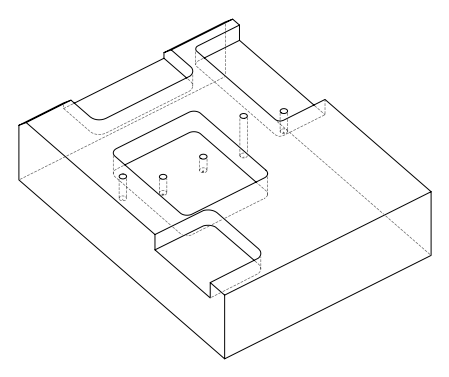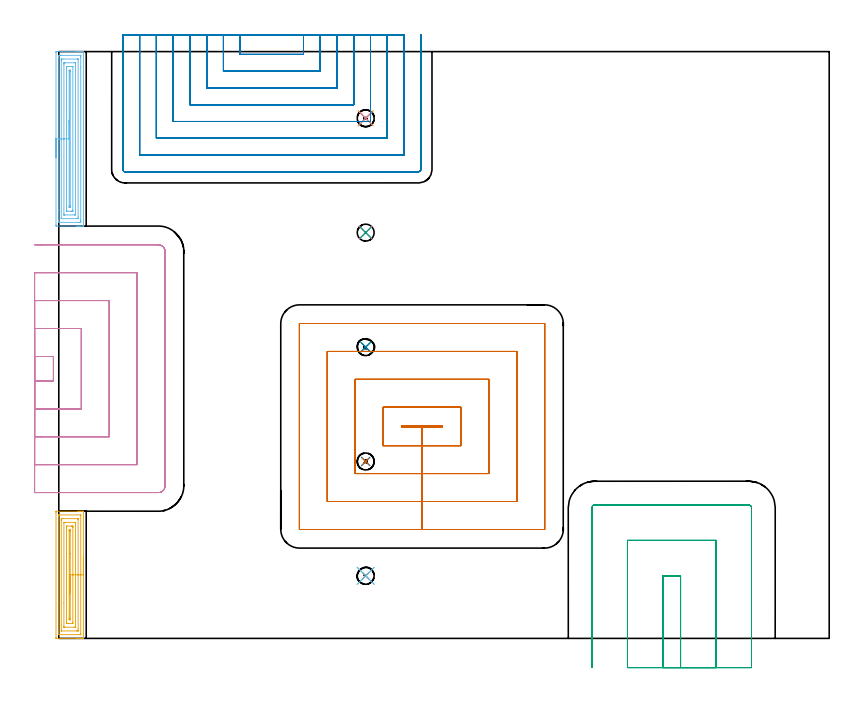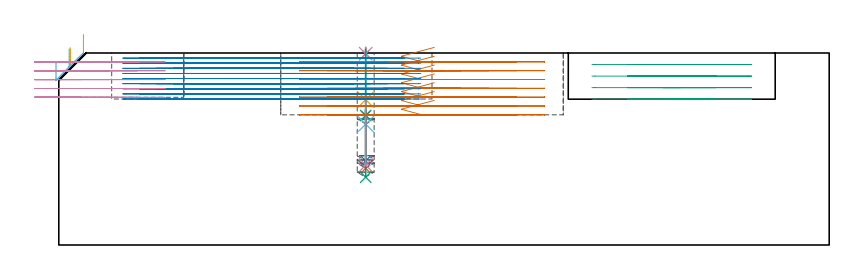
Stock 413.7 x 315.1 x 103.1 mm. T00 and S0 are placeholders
(PLAN: 16 operations, 6 tool changes, 99.9 min)
(1 SPOT_DRILL | STEP1POCKET | NXT0321_9005460120000 | 0.03 min | 1 mm3)
(2 SPOT_DRILL_1 | STEP1POCKET_1 | NXT0321_9005460120000 | 0.04 min | 3630 mm3)
(3 SPOT_DRILL_2 | STEP1POCKET_2 | NXT0321_9005460120000 | 0.04 min | 3630 mm3)
(4 SPOT_DRILL_3 | STEP1POCKET_3 | NXT0321_9005460120000 | 0.03 min | 2 mm3)
(5 SPOT_DRILL_4 | STEP1POCKET_4 | NXT0321_9005460120000 | 0.03 min | 2671 mm3)
(6 DRILL_BLIND_HOLE_INTO_CENTER | STEP1POCKET | UGT0301_206 | 0.16 min | 2352 mm3)
(7 DRILL_BLIND_HOLE_INTO_CENTER_1 | STEP1POCKET_1 | UGT0301_206 | 0.13 min | 1780 mm3)
(8 DRILL_BLIND_HOLE_INTO_CENTER_2 | STEP1POCKET_2 | UGT0301_206 | 0.12 min | 1522 mm3)
(9 DRILL_BLIND_HOLE_INTO_CENTER_3 | STEP1POCKET_3 | UGT0301_206 | 0.28 min | 4193 mm3)
(10 DRILL_BLIND_HOLE_INTO_CENTER_4 | STEP1POCKET_4 | UGT0301_206 | 0.16 min | 2219 mm3)
(11 AREA_MILL | FG_CHAMFER_SURFACE | UGT0205_001 | 3.48 min | 8150 mm3)
(12 AREA_MILL_1 | FG_CHAMFER_SURFACE_1 | UGT0205_001 | 4.7 min | 10898 mm3)
(13 MILL_RECTANGULAR_POCKET | POCKET_RECTANGULAR_STRAIGHT | UGT0201_094 | Follow Part, ap 5, ae 75% | 19.34 min | 647584 mm3)
(14 MILL_SLOT | SLOT_PARTIAL_RECTANGULAR | NXT0201_011 | Follow Part, ap 3, ae 75% | 51.44 min | 296321 mm3)
(15 MILL_SLOT_1 | SLOT_PARTIAL_RECTANGULAR_1 | UGT0201_109 | Follow Part, ap 6.35, ae 75% | 6.1 min | 230341 mm3)
(16 MILL_SLOT_2 | SLOT_PARTIAL_RECTANGULAR_2 | UGT0201_094 | Follow Part, ap 5, ae 75% | 13.82 min | 241031 mm3)
(TOOL NXT0321_9005460120000 | NC Spot Drill, 142deg, 12mm, Carbide, Uncoated | D12 PA142 FL30 Z2)
(TOOL UGT0301_206 | Twist Drill 9.1 mm | D9.1 PA118 FL78 Z2)
(TOOL UGT0205_001 | Chamfer Mill 20 x 3 x 45 deg. | D20 FL50 Z2)
(TOOL UGT0201_094 | End mill 20 mm | D20 FL38 Z4)
(TOOL NXT0201_011 | ENDMILL 12mm [2P460-1200-NA 1630] | D12 FL38 Z6)
(TOOL UGT0201_109 | End Mill 25.4 mm | D25.4 FL25 Z2)
(OP 1 SPOT_DRILL)
G17 G21 G94 G90
T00 M6
G54
G17 G0 G90 X164.8 Y33.6 S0 M3
G43 Z113.1 H0
G94 G81 G98 Z102.708 F250. R106.1
G80
M5
M2
(OP 2 SPOT_DRILL_1)
G17 G21 G94 G90
T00 M6
G54
G17 G0 G90 X164.8 Y95. S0 M3
G43 Z113.1 H0
G94 G81 G98 Z69.508 F250. R72.9
G80
M5
M2
(OP 3 SPOT_DRILL_2)
G17 G21 G94 G90
T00 M6
G54
G17 G0 G90 X164.8 Y156.4 S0 M3
G43 Z113.1 H0
G94 G81 G98 Z69.508 F250. R72.9
G80
M5
M2
(OP 4 SPOT_DRILL_3)
G17 G21 G94 G90
T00 M6
G54
G17 G0 G90 X164.8 Y217.9 S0 M3
G43 Z113.1 H0
G94 G81 G98 Z102.708 F250. R106.1
G80
M5
M2
(OP 5 SPOT_DRILL_4)
G17 G21 G94 G90
T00 M6
G54
G17 G0 G90 X164.8 Y279.3 S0 M3
G43 Z113.1 H0
G94 G81 G98 Z78.008 F250. R81.4
G80
M5
M2
(OP 6 DRILL_BLIND_HOLE_INTO_CENTER)
G17 G21 G94 G90
T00 M6
G54
G17 G0 G90 X164.8 Y33.6 S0 M3
G43 Z113.1 H0
G94 G81 G98 Z64.9 F250. R105.1
G80
M5
M2
(OP 7 DRILL_BLIND_HOLE_INTO_CENTER_1)
G17 G21 G94 G90
T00 M6
G54
G17 G0 G90 X164.8 Y95. S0 M3
G43 Z113.1 H0
G94 G81 G98 Z41.2 F250. R71.9
G80
M5
M2
(OP 8 DRILL_BLIND_HOLE_INTO_CENTER_2)
G17 G21 G94 G90
T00 M6
G54
G17 G0 G90 X164.8 Y156.4 S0 M3
G43 Z113.1 H0
G94 G81 G98 Z45.2 F250. R71.9
G80
M5
M2
(OP 9 DRILL_BLIND_HOLE_INTO_CENTER_3)
G17 G21 G94 G90
T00 M6
G54
G17 G0 G90 X164.8 Y217.9 S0 M3
G43 Z113.1 H0
G94 G81 G98 Z36.4 F250. R105.1
G80
M5
M2
(OP 10 DRILL_BLIND_HOLE_INTO_CENTER_4)
G17 G21 G94 G90
T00 M6
G54
G17 G0 G90 X164.8 Y279.3 S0 M3
G43 Z113.1 H0
G94 G81 G98 Z42.9 F250. R80.4
G80
M5
M2
(OP 11 AREA_MILL)
G17 G21 G94 G90
T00 M6
G54
G17 G0 G90 X13.2 Y44.15 S1061 M3
G43 Z113.1 H0
G94 G1 Y44.112 Z112.228 F250.
Y43.998 Z111.363
Y43.809 Z110.512
Y43.547 Z109.68
Y43.213 Z108.874
Y42.81 Z108.1
Y42.341 Z107.364
Y41.81 Z106.672
Y41.221 Z106.029
Y40.578 Z105.439
Y39.886 Z104.908
Y39.15 Z104.44
Y38.376 Z104.037
Y37.57 Z103.703
Y36.738 Z103.441
Y35.886 Z103.252
Y35.022 Z103.138
Y34.15 Z103.1
Y0.18
X13.197 Y0.01 Z103.089
X13.06 Y0.003 Z102.952
X12.915 Y0. Z102.815
X12.674 Z102.574
X11.971 Z101.866
X10.746 Z100.642
X10.222 Z100.117
X9.61 Z99.505
X-1.146 Z88.752
X-1.411 Y0.003 Z88.487
X-1.492 Y0.01 Z88.406
X-1.499 Y0.093 Z88.399
X-1.5 Y0.627 Z88.4
Y67.673
X-1.495 Y68.211 Z88.403
X-1.492 Y68.29 Z88.406
X-1.408 Y68.3 Z88.49
X10.222 Z100.117
X10.746 Z100.642
X11.097 Z100.993
X11.62 Z101.516
X11.971 Z101.866
X12.674 Z102.574
X12.916 Z102.815
X13.06 Y68.297 Z102.952
X13.197 Y68.29 Z103.088
X13.2 Y68.12 Z103.1
Y34.15
X11.786 Z101.686
X11.785 Y2.414 Z101.685
X11.781 Y2.063 Z101.681
X11.779 Y2.021 Z101.679
X11.775 Y2.01 Z101.675
X11.745 Y2.007 Z101.645
X11.637 Y2.003 Z101.537
X11.502 Y2. Z101.402
X0.134 Z90.034
X-0.032 Y2.003 Z89.868
X-0.065 Y2.006 Z89.835
X-0.077 Y2.01 Z89.823
X-0.079 Y2.02 Z89.821
X-0.082 Y2.059 Z89.818
X-0.085 Y2.224 Z89.815
X-0.086 Y65.695 Z89.814
X-0.085 Y65.886 Z89.815
X-0.081 Y66.237 Z89.819
X-0.079 Y66.278 Z89.821
X-0.075 Y66.29 Z89.825
X-0.045 Y66.293 Z89.855
X0.063 Y66.297 Z89.963
X0.198 Y66.3 Z90.098
X11.566 Z101.466
X11.732 Y66.297 Z101.632
X11.765 Y66.294 Z101.665
X11.777 Y66.29 Z101.677
X11.779 Y66.28 Z101.679
X11.782 Y66.241 Z101.682
X11.785 Y66.076 Z101.685
X11.786 Y34.15 Z101.686
X10.372 Z100.272
X10.371 Y4.944 Z100.271
X10.369 Y4.202 Z100.269
X10.367 Y4.054 Z100.267
X10.364 Y4.01 Z100.264
X10.321 Y4.006 Z100.221
X10.222 Y4.003 Z100.122
X9.546 Y4. Z99.446
X1.478 Y4.001 Z91.378
X1.412 Y4.003 Z91.312
X1.36 Y4.009 Z91.26
X1.335 Y4.015 Z91.235
X1.333 Y4.051 Z91.233
X1.33 Y4.202 Z91.23
X1.329 Y4.354 Z91.229
Y63.356
X1.331 Y64.098 Z91.231
X1.333 Y64.246 Z91.233
X1.336 Y64.29 Z91.236
X1.379 Y64.294 Z91.279
X1.478 Y64.297 Z91.378
X2.154 Y64.3 Z92.054
X10.222 Y64.299 Z100.122
X10.288 Y64.297 Z100.188
X10.34 Y64.29 Z100.24
X10.365 Y64.285 Z100.265
X10.367 Y64.249 Z100.267
X10.37 Y64.098 Z100.27
X10.371 Y63.946 Z100.271
X10.372 Y34.15 Z100.272
X8.957 Z98.857
X8.956 Y6.225 Z98.856
X8.954 Y6.093 Z98.854
X8.951 Y6.014 Z98.851
X8.905 Y6.01 Z98.805
X8.473 Y6. Z98.373
X8.464 Z98.364
X3.217 Z93.117
X2.797 Y6.007 Z92.697
X2.75 Y6.01 Z92.65
X2.747 Y6.044 Z92.647
X2.744 Y6.096 Z92.644
X2.743 Y19. Z92.643
X2.744 Y62.075 Z92.644
X2.746 Y62.207 Z92.646
X2.75 Y62.286 Z92.65
X2.795 Y62.29 Z92.695
X3.227 Y62.3 Z93.127
X3.236 Z93.136
X8.483 Z98.383
X8.903 Y62.293 Z98.803
X8.95 Y62.29 Z98.85
X8.953 Y62.256 Z98.853
X8.956 Y62.204 Z98.856
X8.957 Y44.524 Z98.857
Y34.15
X7.543 Z97.443
Y8.672
X7.539 Y8.254 Z97.439
X7.536 Y8.046 Z97.436
X7.528 Y8.01 Z97.428
X7.476 Y8.006 Z97.376
X7.38 Y8.002 Z97.28
X4.976 Y8. Z94.876
X4.758 Z94.658
X4.251 Y8.005 Z94.151
X4.196 Y8.008 Z94.096
X4.164 Y8.012 Z94.064
X4.162 Y8.05 Z94.062
X4.159 Y8.238 Z94.059
X4.157 Y8.615 Z94.057
Y8.672
Y59.628
X4.161 Y60.046 Z94.061
X4.164 Y60.254 Z94.064
X4.172 Y60.29 Z94.072
X4.224 Y60.294 Z94.124
X4.32 Y60.298 Z94.22
X6.724 Y60.3 Z96.624
X6.942 Z96.842
X7.449 Y60.295 Z97.349
X7.504 Y60.292 Z97.404
X7.536 Y60.288 Z97.436
X7.538 Y60.25 Z97.438
X7.54 Y60.062 Z97.44
X7.543 Y59.685 Z97.443
Y59.628
Y34.15
X6.129 Z96.029
X6.128 Y10.46 Z96.028
X6.127 Y10.177 Z96.027
X6.125 Y10.08 Z96.025
X6.122 Y10.013 Z96.022
X6.075 Y10.01 Z95.975
X5.85 Y10.006 Z95.75
X5.7 Z95.6
X5.587 Y10.01 Z95.487
X5.578 Y10.175 Z95.478
X5.574 Y10.46 Z95.474
X5.572 Y10.744 Z95.472
X5.571 Y23.037 Z95.471
X5.572 Y57.84 Z95.472
X5.573 Y58.123 Z95.473
X5.575 Y58.22 Z95.475
X5.578 Y58.286 Z95.478
X5.625 Y58.29 Z95.525
X5.85 Y58.294 Z95.75
X6. Z95.9
X6.113 Y58.29 Z96.013
X6.122 Y58.124 Z96.022
X6.126 Y57.84 Z96.026
X6.128 Y57.556 Z96.028
X6.129 Y45.405 Z96.029
Y34.15
Y33.278 Z96.067
Y32.413 Z96.181
Y31.562 Z96.37
Y30.73 Z96.632
Y29.924 Z96.966
Y29.15 Z97.369
Y28.414 Z97.837
Y27.722 Z98.368
Y27.079 Z98.958
Y26.49 Z99.601
Y25.958 Z100.293
Y25.49 Z101.029
Y25.087 Z101.803
Y24.753 Z102.609
Y24.491 Z103.441
Y24.302 Z104.292
Y24.188 Z105.157
Y24.15 Z106.029
G0 Z113.1
M5
M2
(OP 12 AREA_MILL_1)
G17 G21 G94 G90
T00 M6
G54
G17 G0 G90 X-1.5 Y258.25 S1061 M3
G43 Z113.1 H0
Z98.4
G94 G1 Y258.288 Z97.528 F250.
Y258.402 Z96.664
Y258.591 Z95.812
Y258.853 Z94.98
Y259.187 Z94.174
Y259.59 Z93.4
Y260.059 Z92.664
Y260.59 Z91.972
Y261.179 Z91.329
Y261.822 Z90.74
Y262.514 Z90.209
Y263.25 Z89.74
Y264.024 Z89.337
Y264.83 Z89.003
Y265.662 Z88.741
Y266.514 Z88.552
Y267.378 Z88.438
Y268.25 Z88.4
X-1.499 Y314.529 Z88.401
X-1.496 Y314.886 Z88.402
X-1.492 Y315.09 Z88.405
X-1.146 Y315.095 Z88.751
X-0.585 Y315.1 Z89.312
X9.348 Z99.242
X9.975 Z99.872
X10.222 Z100.119
X10.85 Z100.746
X11.097 Z100.993
X11.592 Z101.491
X12.246 Z102.146
X12.846 Z102.745
X13. Z102.898
X13.102 Y315.098 Z102.994
X13.197 Y315.09 Z103.089
X13.2 Y314.974 Z103.1
Y221.526
X13.197 Y221.41 Z103.089
X13.102 Y221.402 Z102.994
X13. Y221.4 Z102.898
X12.351 Z102.25
X11.592 Z101.491
X11.097 Z100.993
X10.85 Z100.746
X10.222 Z100.119
X9.975 Z99.872
X9.348 Z99.242
X-1.146 Y221.401 Z88.751
X-1.492 Y221.41 Z88.405
X-1.497 Y221.614 Z88.401
X-1.499 Y221.971
X-1.5 Y268.25 Z88.4
X-0.086 Z89.814
Y311.859
X-0.085 Y312.559 Z89.815
X-0.083 Y312.749 Z89.817
X-0.079 Y313.09 Z89.821
X0.261 Y313.097 Z90.161
X0.603 Y313.099 Z90.503
X1.133 Y313.1 Z91.033
X11.627 Z101.527
X11.741 Y313.097 Z101.641
X11.76 Y313.095 Z101.66
X11.775 Y313.091 Z101.675
X11.779 Y313.07 Z101.679
X11.783 Y312.941 Z101.683
X11.785 Y312.749 Z101.685
X11.786 Y312.048 Z101.686
Y306.653
Y224.641
X11.785 Y223.941 Z101.685
X11.783 Y223.751 Z101.683
X11.779 Y223.41 Z101.679
X11.439 Y223.403 Z101.339
X11.097 Y223.401 Z100.997
X10.567 Y223.4 Z100.467
X0.073 Z89.973
X-0.041 Y223.403 Z89.859
X-0.06 Y223.405 Z89.84
X-0.075 Y223.409 Z89.825
X-0.079 Y223.43 Z89.821
X-0.083 Y223.559 Z89.817
X-0.085 Y223.751 Z89.815
X-0.086 Y224.452 Z89.814
Y229.927
Y268.25
X1.329 Z91.229
Y310.231
Y310.969
X1.331 Y311.045 Z91.231
X1.334 Y311.081 Z91.234
X1.336 Y311.09 Z91.236
X1.353 Y311.096 Z91.253
X1.478 Y311.098 Z91.378
X2.224 Y311.1 Z92.124
X10.095 Y311.099 Z99.995
X10.222 Y311.095 Z100.122
X10.349 Y311.09 Z100.249
X10.365 Y311.08 Z100.265
X10.368 Y311.059 Z100.268
X10.37 Y311.02 Z100.27
X10.371 Y310.969 Z100.271
Y310.818
Y226.269
Y225.531
X10.369 Y225.455 Z100.269
X10.366 Y225.419 Z100.266
X10.364 Y225.41 Z100.264
X10.347 Y225.405 Z100.247
X10.222 Y225.402 Z100.122
X9.476 Y225.4 Z99.376
X1.605 Y225.401 Z91.505
X1.478 Y225.405 Z91.378
X1.351 Y225.41 Z91.251
X1.335 Y225.42 Z91.235
X1.332 Y225.441 Z91.232
X1.33 Y225.48 Z91.23
X1.329 Y225.531 Z91.229
Y225.683
Y268.25
X2.743 Z92.643
Y308.299
X2.744 Y308.79 Z92.644
X2.747 Y308.956 Z92.647
X2.75 Y309.078 Z92.65
X2.834 Y309.09 Z92.734
X3.227 Y309.098 Z93.127
X3.315 Y309.1 Z93.215
X8.561 Z98.461
X8.864 Y309.096 Z98.764
X8.939 Y309.092 Z98.839
X8.951 Y309.089 Z98.851
X8.953 Y309.08 Z98.853
X8.956 Y309.054 Z98.856
X8.957 Y308.996 Z98.857
Y308.697
Y228.201
X8.956 Y227.71 Z98.856
X8.953 Y227.544 Z98.853
X8.95 Y227.422 Z98.85
X8.866 Y227.41 Z98.766
X8.473 Y227.402 Z98.373
X8.385 Y227.4 Z98.285
X3.139 Z93.039
X2.836 Y227.404 Z92.736
X2.761 Y227.408 Z92.661
X2.749 Y227.411 Z92.649
X2.747 Y227.421 Z92.647
X2.744 Y227.446 Z92.644
X2.743 Y227.504 Z92.643
Y227.803
Y268.25
X4.157 Z94.057
Y306.519
X4.16 Y306.936 Z94.06
X4.162 Y307.039 Z94.062
X4.164 Y307.083 Z94.064
X4.215 Y307.09 Z94.115
X4.408 Y307.097 Z94.308
X4.976 Y307.099 Z94.876
X5.279 Y307.1 Z95.179
X6.724 Z96.624
X7.029 Z96.929
X7.429 Y307.096 Z97.329
X7.52 Y307.092 Z97.42
X7.535 Y307.09 Z97.435
X7.538 Y307.077 Z97.438
X7.541 Y307.033 Z97.441
X7.542 Y306.942 Z97.442
X7.543 Y229.981 Z97.443
X7.541 Y229.564 Z97.441
X7.538 Y229.461 Z97.438
X7.537 Y229.417 Z97.437
X7.485 Y229.41 Z97.385
X7.292 Y229.403 Z97.192
X6.724 Y229.401 Z96.624
X6.421 Y229.4 Z96.321
X4.671 Z94.571
X4.271 Y229.404 Z94.171
X4.18 Y229.408 Z94.08
X4.165 Y229.41 Z94.065
X4.162 Y229.423 Z94.062
X4.159 Y229.467 Z94.059
X4.158 Y229.558 Z94.058
X4.157 Y268.25 Z94.057
X5.571 Z95.471
Y304.133
X5.574 Y304.739 Z95.474
X5.577 Y305.017 Z95.477
X5.59 Y305.09 Z95.49
X5.673 Y305.095 Z95.573
X5.85 Y305.099 Z95.75
X5.968 Z95.868
X6.062 Y305.095 Z95.962
X6.119 Y305.09 Z96.019
X6.122 Y305.022 Z96.022
X6.127 Y304.739 Z96.027
X6.129 Y304.456 Z96.029
Y232.367
X6.126 Y231.761 Z96.026
X6.123 Y231.483 Z96.023
X6.11 Y231.41 Z96.01
X6.027 Y231.405 Z95.927
X5.85 Y231.401 Z95.75
X5.732 Z95.632
X5.638 Y231.405 Z95.538
X5.581 Y231.41 Z95.481
X5.578 Y231.478 Z95.478
X5.573 Y231.761 Z95.473
X5.571 Y232.044 Z95.471
Y268.25
Y269.122 Z95.509
Y269.987 Z95.623
Y270.838 Z95.812
Y271.67 Z96.074
Y272.476 Z96.408
Y273.25 Z96.811
Y273.986 Z97.28
Y274.678 Z97.811
Y275.321 Z98.4
Y275.91 Z99.043
Y276.442 Z99.735
Y276.91 Z100.471
Y277.313 Z101.245
Y277.647 Z102.051
Y277.909 Z102.883
Y278.098 Z103.735
Y278.212 Z104.6
Y278.25 Z105.471
G0 Z113.1
M5
M2
(OP 13 MILL_RECTANGULAR_POCKET)
G17 G21 G94 G90
T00 M6
G54
G17 G0 G90 X201.647 Y114.1 S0 M3
G43 Z113.1 H0
Z106.1
G94 G1 X184.2 Z101.425 F250.
Y113.5 Z101.264
X195.05 Z98.357
X205.9 F500.
Y114.1
X184.2
Y113.5
X195.05
Y103.5
X215.9
Y124.1
X174.2
Y103.5
X195.05
Y88.5
X230.9
Y139.1
X159.2
Y88.5
X195.05
Y73.5
X245.9
Y154.1
X144.2
Y73.5
X195.05
Y58.5
X260.8
X260.855 Y58.505
X260.895 Y58.545
X260.9 Y58.6
Y169.
X260.895 Y169.055
X260.855 Y169.095
X260.8 Y169.1
X129.3
X129.245 Y169.095
X129.205 Y169.055
X129.2 Y169.
Y58.6
X129.205 Y58.545
X129.245 Y58.505
X129.3 Y58.5
X195.05
X196.05
G0 X201.647 Y114.1 Z101.357
G1 X184.2 Z96.682 F250.
Y113.5 Z96.521
X195.05 Z93.614
X205.9 F500.
Y114.1
X184.2
Y113.5
X195.05
Y103.5
X215.9
Y124.1
X174.2
Y103.5
X195.05
Y88.5
X230.9
Y139.1
X159.2
Y88.5
X195.05
Y73.5
X245.9
Y154.1
X144.2
Y73.5
X195.05
Y58.5
X260.8
X260.855 Y58.505
X260.895 Y58.545
X260.9 Y58.6
Y169.
X260.895 Y169.055
X260.855 Y169.095
X260.8 Y169.1
X129.3
X129.245 Y169.095
X129.205 Y169.055
X129.2 Y169.
Y58.6
X129.205 Y58.545
X129.245 Y58.505
X129.3 Y58.5
X195.05
X196.05
G0 X201.647 Y114.1 Z96.614
G1 X184.2 Z91.939 F250.
Y113.5 Z91.779
X195.05 Z88.871
X205.9 F500.
Y114.1
X184.2
Y113.5
X195.05
Y103.5
X215.9
Y124.1
X174.2
Y103.5
X195.05
Y88.5
X230.9
Y139.1
X159.2
Y88.5
X195.05
Y73.5
X245.9
Y154.1
X144.2
Y73.5
X195.05
Y58.5
X260.8
X260.855 Y58.505
X260.895 Y58.545
X260.9 Y58.6
Y169.
X260.895 Y169.055
X260.855 Y169.095
X260.8 Y169.1
X129.3
X129.245 Y169.095
X129.205 Y169.055
X129.2 Y169.
Y58.6
X129.205 Y58.545
X129.245 Y58.505
X129.3 Y58.5
X195.05
X196.05
G0 X201.647 Y114.1 Z91.871
G1 X184.2 Z87.197 F250.
Y113.5 Z87.036
X195.05 Z84.129
X205.9 F500.
Y114.1
X184.2
Y113.5
X195.05
Y103.5
X215.9
Y124.1
X174.2
Y103.5
X195.05
Y88.5
X230.9
Y139.1
X159.2
Y88.5
X195.05
Y73.5
X245.9
Y154.1
X144.2
Y73.5
X195.05
Y58.5
X260.8
X260.855 Y58.505
X260.895 Y58.545
X260.9 Y58.6
Y169.
X260.895 Y169.055
X260.855 Y169.095
X260.8 Y169.1
X129.3
X129.245 Y169.095
X129.205 Y169.055
X129.2 Y169.
Y58.6
X129.205 Y58.545
X129.245 Y58.505
X129.3 Y58.5
X195.05
X196.05
G0 X201.647 Y114.1 Z87.129
G1 X184.2 Z82.454 F250.
Y113.5 Z82.293
X195.05 Z79.386
X205.9 F500.
Y114.1
X184.2
Y113.5
X195.05
Y103.5
X215.9
Y124.1
X174.2
Y103.5
X195.05
Y88.5
X230.9
Y139.1
X159.2
Y88.5
X195.05
Y73.5
X245.9
Y154.1
X144.2
Y73.5
X195.05
Y58.5
X260.8
X260.855 Y58.505
X260.895 Y58.545
X260.9 Y58.6
Y169.
X260.895 Y169.055
X260.855 Y169.095
X260.8 Y169.1
X129.3
X129.245 Y169.095
X129.205 Y169.055
X129.2 Y169.
Y58.6
X129.205 Y58.545
X129.245 Y58.505
X129.3 Y58.5
X195.05
X196.05
G0 X201.647 Y114.1 Z82.386
G1 X184.2 Z77.711 F250.
Y113.5 Z77.55
X195.05 Z74.643
X205.9 F500.
Y114.1
X184.2
Y113.5
X195.05
Y103.5
X215.9
Y124.1
X174.2
Y103.5
X195.05
Y88.5
X230.9
Y139.1
X159.2
Y88.5
X195.05
Y73.5
X245.9
Y154.1
X144.2
Y73.5
X195.05
Y58.5
X260.8
X260.855 Y58.505
X260.895 Y58.545
X260.9 Y58.6
Y169.
X260.895 Y169.055
X260.855 Y169.095
X260.8 Y169.1
X129.3
X129.245 Y169.095
X129.205 Y169.055
X129.2 Y169.
Y58.6
X129.205 Y58.545
X129.245 Y58.505
X129.3 Y58.5
X195.05
X196.05
G0 X201.647 Y114.1 Z77.643
G1 X184.2 Z72.968 F250.
Y113.5 Z72.807
X195.05 Z69.9
X205.9 F500.
Y114.1
X184.2
Y113.5
X195.05
Y103.5
X215.9
Y124.1
X174.2
Y103.5
X195.05
Y88.5
X230.9
Y139.1
X159.2
Y88.5
X195.05
Y73.5
X245.9
Y154.1
X144.2
Y73.5
X195.05
Y58.5
X260.8
X260.855 Y58.505
X260.895 Y58.545
X260.9 Y58.6
Y169.
X260.895 Y169.055
X260.855 Y169.095
X260.8 Y169.1
X129.3
X129.245 Y169.095
X129.205 Y169.055
X129.2 Y169.
Y58.6
X129.205 Y58.545
X129.245 Y58.505
X129.3 Y58.5
X195.05
X196.05
G0 Z113.1
M5
M2
(OP 14 MILL_SLOT)
G17 G21 G94 G90
T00 M6
G54
G17 G0 G90 X97.4 Y324.1 S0 M3
G43 Z113.1 H1
Z100.355
G94 G1 Y321.1 F250.
Y313.6 F500.
X131.4
Y321.1
Y324.1 F250.
X88.4
Y321.1
Y304.6 F500.
X140.4
Y321.1
Y324.1 F250.
X79.4
Y321.1
Y295.6 F500.
X149.4
Y321.1
Y324.1 F250.
X70.4
Y321.1
Y286.6 F500.
X158.4
Y321.1
Y324.1 F250.
X61.4
Y321.1
Y277.6 F500.
X167.4
Y321.1
Y324.1 F250.
X52.4
Y321.1
Y268.6 F500.
X176.4
Y321.1
Y324.1 F250.
X43.4
Y321.1
Y259.6 F500.
X185.4
Y321.1
Y324.1 F250.
X34.4
Y321.1
Y251.8 F500.
G3 X35.6 Y250.6 R1.2
G1 X193.2
G3 X194.4 Y251.8 R1.2
G1 Y321.1
Y324.1 F250.
G0 X97.4 Z97.611
G1 Y321.1
Y313.6 F500.
X131.4
Y321.1
Y324.1 F250.
X88.4
Y321.1
Y304.6 F500.
X140.4
Y321.1
Y324.1 F250.
X79.4
Y321.1
Y295.6 F500.
X149.4
Y321.1
Y324.1 F250.
X70.4
Y321.1
Y286.6 F500.
X158.4
Y321.1
Y324.1 F250.
X61.4
Y321.1
Y277.6 F500.
X167.4
Y321.1
Y324.1 F250.
X52.4
Y321.1
Y268.6 F500.
X176.4
Y321.1
Y324.1 F250.
X43.4
Y321.1
Y259.6 F500.
X185.4
Y321.1
Y324.1 F250.
X34.4
Y321.1
Y251.8 F500.
G3 X35.6 Y250.6 R1.2
G1 X193.2
G3 X194.4 Y251.8 R1.2
G1 Y321.1
Y324.1 F250.
G0 X97.4 Z94.867
G1 Y321.1
Y313.6 F500.
X131.4
Y321.1
Y324.1 F250.
X88.4
Y321.1
Y304.6 F500.
X140.4
Y321.1
Y324.1 F250.
X79.4
Y321.1
Y295.6 F500.
X149.4
Y321.1
Y324.1 F250.
X70.4
Y321.1
Y286.6 F500.
X158.4
Y321.1
Y324.1 F250.
X61.4
Y321.1
Y277.6 F500.
X167.4
Y321.1
Y324.1 F250.
X52.4
Y321.1
Y268.6 F500.
X176.4
Y321.1
Y324.1 F250.
X43.4
Y321.1
Y259.6 F500.
X185.4
Y321.1
Y324.1 F250.
X34.4
Y321.1
Y251.8 F500.
G3 X35.6 Y250.6 R1.2
G1 X193.2
G3 X194.4 Y251.8 R1.2
G1 Y321.1
Y324.1 F250.
G0 X97.4 Z92.122
G1 Y321.1
Y313.6 F500.
X131.4
Y321.1
Y324.1 F250.
X88.4
Y321.1
Y304.6 F500.
X140.4
Y321.1
Y324.1 F250.
X79.4
Y321.1
Y295.6 F500.
X149.4
Y321.1
Y324.1 F250.
X70.4
Y321.1
Y286.6 F500.
X158.4
Y321.1
Y324.1 F250.
X61.4
Y321.1
Y277.6 F500.
X167.4
Y321.1
Y324.1 F250.
X52.4
Y321.1
Y268.6 F500.
X176.4
Y321.1
Y324.1 F250.
X43.4
Y321.1
Y259.6 F500.
X185.4
Y321.1
Y324.1 F250.
X34.4
Y321.1
Y251.8 F500.
G3 X35.6 Y250.6 R1.2
G1 X193.2
G3 X194.4 Y251.8 R1.2
G1 Y321.1
Y324.1 F250.
G0 X97.4 Z89.378
G1 Y321.1
Y313.6 F500.
X131.4
Y321.1
Y324.1 F250.
X88.4
Y321.1
Y304.6 F500.
X140.4
Y321.1
Y324.1 F250.
X79.4
Y321.1
Y295.6 F500.
X149.4
Y321.1
Y324.1 F250.
X70.4
Y321.1
Y286.6 F500.
X158.4
Y321.1
Y324.1 F250.
X61.4
Y321.1
Y277.6 F500.
X167.4
Y321.1
Y324.1 F250.
X52.4
Y321.1
Y268.6 F500.
X176.4
Y321.1
Y324.1 F250.
X43.4
Y321.1
Y259.6 F500.
X185.4
Y321.1
Y324.1 F250.
X34.4
Y321.1
Y251.8 F500.
G3 X35.6 Y250.6 R1.2
G1 X193.2
G3 X194.4 Y251.8 R1.2
G1 Y321.1
Y324.1 F250.
G0 X97.4 Z86.633
G1 Y321.1
Y313.6 F500.
X131.4
Y321.1
Y324.1 F250.
X88.4
Y321.1
Y304.6 F500.
X140.4
Y321.1
Y324.1 F250.
X79.4
Y321.1
Y295.6 F500.
X149.4
Y321.1
Y324.1 F250.
X70.4
Y321.1
Y286.6 F500.
X158.4
Y321.1
Y324.1 F250.
X61.4
Y321.1
Y277.6 F500.
X167.4
Y321.1
Y324.1 F250.
X52.4
Y321.1
Y268.6 F500.
X176.4
Y321.1
Y324.1 F250.
X43.4
Y321.1
Y259.6 F500.
X185.4
Y321.1
Y324.1 F250.
X34.4
Y321.1
Y251.8 F500.
G3 X35.6 Y250.6 R1.2
G1 X193.2
G3 X194.4 Y251.8 R1.2
G1 Y321.1
Y324.1 F250.
G0 X97.4 Z83.889
G1 Y321.1
Y313.6 F500.
X131.4
Y321.1
Y324.1 F250.
X88.4
Y321.1
Y304.6 F500.
X140.4
Y321.1
Y324.1 F250.
X79.4
Y321.1
Y295.6 F500.
X149.4
Y321.1
Y324.1 F250.
X70.4
Y321.1
Y286.6 F500.
X158.4
Y321.1
Y324.1 F250.
X61.4
Y321.1
Y277.6 F500.
X167.4
Y321.1
Y324.1 F250.
X52.4
Y321.1
Y268.6 F500.
X176.4
Y321.1
Y324.1 F250.
X43.4
Y321.1
Y259.6 F500.
X185.4
Y321.1
Y324.1 F250.
X34.4
Y321.1
Y251.8 F500.
G3 X35.6 Y250.6 R1.2
G1 X193.2
G3 X194.4 Y251.8 R1.2
G1 Y321.1
Y324.1 F250.
G0 X97.4 Z81.144
G1 Y321.1
Y313.6 F500.
X131.4
Y321.1
Y324.1 F250.
X88.4
Y321.1
Y304.6 F500.
X140.4
Y321.1
Y324.1 F250.
X79.4
Y321.1
Y295.6 F500.
X149.4
Y321.1
Y324.1 F250.
X70.4
Y321.1
Y286.6 F500.
X158.4
Y321.1
Y324.1 F250.
X61.4
Y321.1
Y277.6 F500.
X167.4
Y321.1
Y324.1 F250.
X52.4
Y321.1
Y268.6 F500.
X176.4
Y321.1
Y324.1 F250.
X43.4
Y321.1
Y259.6 F500.
X185.4
Y321.1
Y324.1 F250.
X34.4
Y321.1
Y251.8 F500.
G3 X35.6 Y250.6 R1.2
G1 X193.2
G3 X194.4 Y251.8 R1.2
G1 Y321.1
Y324.1 F250.
G0 X97.4 Z78.4
G1 Y321.1
Y313.6 F500.
X131.4
Y321.1
Y324.1 F250.
X88.4
Y321.1
Y304.6 F500.
X140.4
Y321.1
Y324.1 F250.
X79.4
Y321.1
Y295.6 F500.
X149.4
Y321.1
Y324.1 F250.
X70.4
Y321.1
Y286.6 F500.
X158.4
Y321.1
Y324.1 F250.
X61.4
Y321.1
Y277.6 F500.
X167.4
Y321.1
Y324.1 F250.
X52.4
Y321.1
Y268.6 F500.
X176.4
Y321.1
Y324.1 F250.
X43.4
Y321.1
Y259.6 F500.
X185.4
Y321.1
Y324.1 F250.
X34.4
Y321.1
Y251.8 F500.
G3 X35.6 Y250.6 R1.2
G1 X193.2
G3 X194.4 Y251.8 R1.2
G1 Y321.1
Y324.1 F250.
G0 Z113.1
M5
M2
(OP 15 MILL_SLOT_1)
G17 G21 G94 G90
T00 M6
G54
G17 G0 G90 X333.9 Y-15.7 S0 M3
G43 Z113.1 H0
Z96.9
G94 G1 Y-12.7 F250.
Y33.6 F500.
X324.4
Y-12.7
Y-15.7 F250.
X352.95
Y-12.7
Y52.65 F500.
X305.35
Y-12.7
Y-15.7 F250.
X372.
Y-12.7
Y70.1 F500.
G3 X370.4 Y71.7 R1.6
G1 X287.9
G3 X286.3 Y70.1 R1.6
G1 Y-12.7
Y-15.7 F250.
G0 X333.9 Z90.7
G1 Y-12.7
Y33.6 F500.
X324.4
Y-12.7
Y-15.7 F250.
X352.95
Y-12.7
Y52.65 F500.
X305.35
Y-12.7
Y-15.7 F250.
X372.
Y-12.7
Y70.1 F500.
G3 X370.4 Y71.7 R1.6
G1 X287.9
G3 X286.3 Y70.1 R1.6
G1 Y-12.7
Y-15.7 F250.
G0 X333.9 Z84.5
G1 Y-12.7
Y33.6 F500.
X324.4
Y-12.7
Y-15.7 F250.
X352.95
Y-12.7
Y52.65 F500.
X305.35
Y-12.7
Y-15.7 F250.
X372.
Y-12.7
Y70.1 F500.
G3 X370.4 Y71.7 R1.6
G1 X287.9
G3 X286.3 Y70.1 R1.6
G1 Y-12.7
Y-15.7 F250.
G0 X333.9 Z78.3
G1 Y-12.7
Y33.6 F500.
X324.4
Y-12.7
Y-15.7 F250.
X352.95
Y-12.7
Y52.65 F500.
X305.35
Y-12.7
Y-15.7 F250.
X372.
Y-12.7
Y70.1 F500.
G3 X370.4 Y71.7 R1.6
G1 X287.9
G3 X286.3 Y70.1 R1.6
G1 Y-12.7
Y-15.7 F250.
G0 Z113.1
M5
M2
(OP 16 MILL_SLOT_2)
G17 G21 G94 G90
T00 M6
G54
G17 G0 G90 X-13. Y138.3 S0 M3
G43 Z113.1 H0
Z98.34
G94 G1 X-10. F250.
X-2.9 F500.
Y151.4
X-10.
X-13. F250.
Y123.3
X-10.
X12.1 F500.
Y166.4
X-10.
X-13. F250.
Y108.3
X-10.
X27.1 F500.
Y181.4
X-10.
X-13. F250.
Y93.3
X-10.
X42.1 F500.
Y196.4
X-10.
X-13. F250.
Y78.3
X-10.
X53.4 F500.
G3 X57.1 Y82. R3.7
G1 Y207.7
G3 X53.4 Y211.4 R3.7
G1 X-10.
X-13. F250.
G0 Y138.3 Z93.58
G1 X-10.
X-2.9 F500.
Y151.4
X-10.
X-13. F250.
Y123.3
X-10.
X12.1 F500.
Y166.4
X-10.
X-13. F250.
Y108.3
X-10.
X27.1 F500.
Y181.4
X-10.
X-13. F250.
Y93.3
X-10.
X42.1 F500.
Y196.4
X-10.
X-13. F250.
Y78.3
X-10.
X53.4 F500.
G3 X57.1 Y82. R3.7
G1 Y207.7
G3 X53.4 Y211.4 R3.7
G1 X-10.
X-13. F250.
G0 Y138.3 Z88.82
G1 X-10.
X-2.9 F500.
Y151.4
X-10.
X-13. F250.
Y123.3
X-10.
X12.1 F500.
Y166.4
X-10.
X-13. F250.
Y108.3
X-10.
X27.1 F500.
Y181.4
X-10.
X-13. F250.
Y93.3
X-10.
X42.1 F500.
Y196.4
X-10.
X-13. F250.
Y78.3
X-10.
X53.4 F500.
G3 X57.1 Y82. R3.7
G1 Y207.7
G3 X53.4 Y211.4 R3.7
G1 X-10.
X-13. F250.
G0 Y138.3 Z84.06
G1 X-10.
X-2.9 F500.
Y151.4
X-10.
X-13. F250.
Y123.3
X-10.
X12.1 F500.
Y166.4
X-10.
X-13. F250.
Y108.3
X-10.
X27.1 F500.
Y181.4
X-10.
X-13. F250.
Y93.3
X-10.
X42.1 F500.
Y196.4
X-10.
X-13. F250.
Y78.3
X-10.
X53.4 F500.
G3 X57.1 Y82. R3.7
G1 Y207.7
G3 X53.4 Y211.4 R3.7
G1 X-10.
X-13. F250.
G0 Y138.3 Z79.3
G1 X-10.
X-2.9 F500.
Y151.4
X-10.
X-13. F250.
Y123.3
X-10.
X12.1 F500.
Y166.4
X-10.
X-13. F250.
Y108.3
X-10.
X27.1 F500.
Y181.4
X-10.
X-13. F250.
Y93.3
X-10.
X42.1 F500.
Y196.4
X-10.
X-13. F250.
Y78.3
X-10.
X53.4 F500.
G3 X57.1 Y82. R3.7
G1 Y207.7
G3 X53.4 Y211.4 R3.7
G1 X-10.
X-13. F250.
G0 Z113.1
M5
M2
